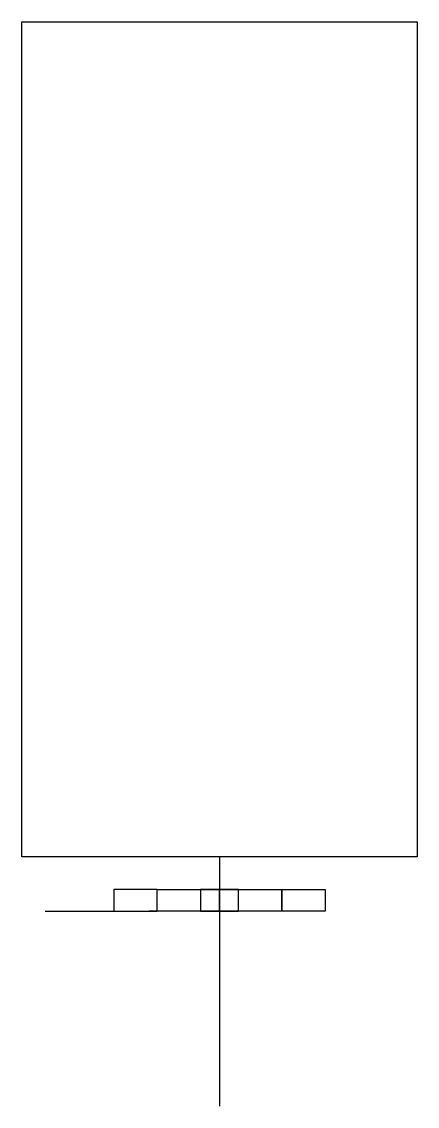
# Model space of a CAD drawing. Header units: millimetres. Extents: x -36 to 0, y -10 to 90.
import ezdxf

# ---------------------------------------------------------------- set-up
doc = ezdxf.new("R2010")
doc.units = ezdxf.units.MM
doc.layers.get('0').update_dxf_attribs({"linetype": 'CONTINUOUS'})

msp = doc.modelspace()

# ---------------------------------------------------------------- linework, layer by layer
for p, q in [((-18.25, 13), (-18.25, -10)), ((-16.5, 10), (-18.25, 10)), ((-18.25, 10), (-18.25, 8)), ((-16.5, 8), (-16.5, 10)), ((-24, 10), (-28, 10)), ((-28, 10), (-28, 8)), ((-24, 8), (-24, 10)), ((-24, 10), (-18.25, 10)), ((-24, 8), (-24, 10)), ((-18.25, 10), (-20, 10)), ((-20, 10), (-20, 8)), ((-18.25, 10), (-18.25, 8)), ((-18.25, 10), (-12.5, 10)), ((-18.25, 8), (-18.25, 10)), ((-18.25, 8), (-18.25, 10)), ((-12.5, 10), (-12.5, 8)), ((-12.5, 10), (-8.5, 10)), ((-12.5, 8), (-12.5, 10)), ((-8.5, 10), (-8.5, 8)), ((-28, 8), (-24, 8)), ((-34.32, 8), (-24.75, 8)), ((-11.75, 8), (-24.75, 8)), ((-18.25, 8), (-24, 8)), ((-20, 8), (-18.25, 8)), ((-12.5, 8), (-18.25, 8)), ((-18.25, 8), (-16.5, 8)), ((-8.5, 8), (-12.5, 8))]:
    msp.add_line(p, q)
msp.add_lwpolyline([(0, 90), (0, 13), (-36.5, 13), (-36.5, 90)], close=True)

doc.saveas('drawing.dxf')
